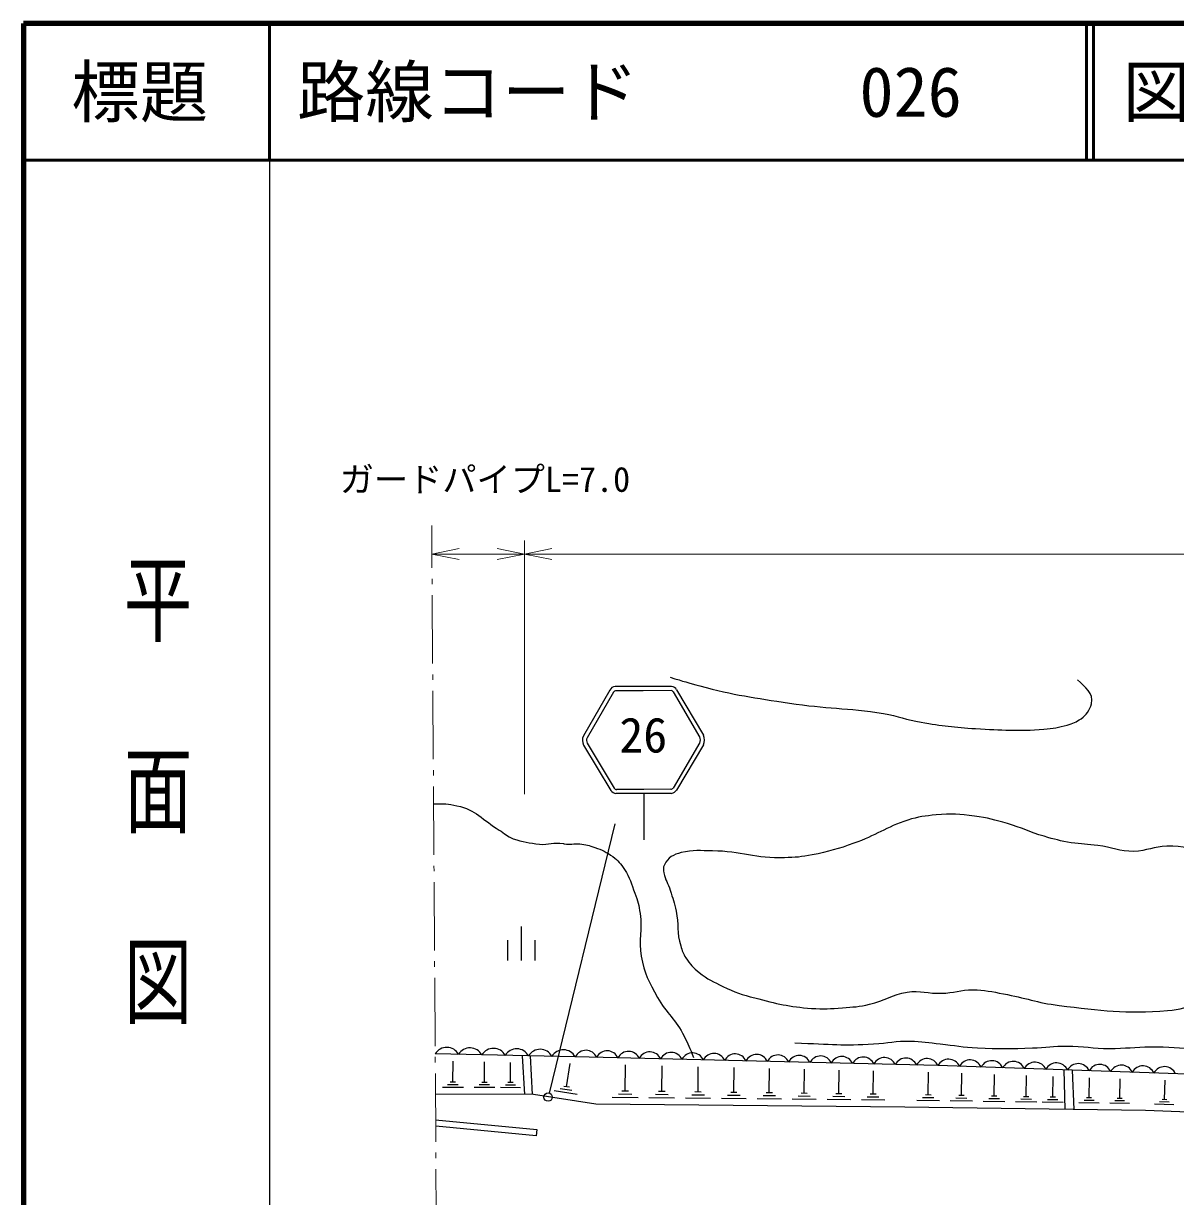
# Model space of a CAD drawing. Units: millimetres, scale not verified. Extents: x 40000 to 680000, y 20000 to 380000.
# Drawn here: x 40000 to 124257, y 294151 to 380000 of the extents above; entities that cross this region are included whole.
import ezdxf
from ezdxf.enums import TextEntityAlignment as Align

# ---------------------------------------------------------------- set-up
doc = ezdxf.new("R2010")
doc.units = ezdxf.units.MM
doc.header["$LTSCALE"] = 1000
for name, color, linetype, lineweight in [('M-BGD', 7, 'Continuous', 25), ('M-BMK-HTXT', 7, 'Continuous', 13), ('M-STR-HTXT', 7, 'Continuous', 13), ('M-STR-STRC', 7, 'Continuous', 25), ('M-TTL', 2, 'Continuous', 140), ('M-TTL-BAND', 7, 'Continuous', 25), ('M-TTL-LINE', 7, 'Continuous', 50)]:
    doc.layers.add(name, color=color, linetype=linetype, lineweight=lineweight)
doc.layers.add('M-TTL-TXT', color=7, linetype='Continuous')
doc.styles.add('@ＭＳ ゴシック', font='')
doc.styles.add('ＭＳ ゴシック', font='')
doc.styles.get('@ＭＳ ゴシック').set_extended_font_data('@MS Gothic')
doc.styles.get('ＭＳ ゴシック').set_extended_font_data('MS Gothic')

msp = doc.modelspace()

# ---------------------------------------------------------------- linework, layer by layer
at = {"layer": 'M-BGD'}
for p, q in [((76402, 313915), (76402, 311415)), ((75402, 312915), (75402, 311415)), ((77402, 312915), (77402, 311415)), ((71408, 302521), (71414, 304059)), ((73714, 302504), (73720, 304011)), ((75621, 302490), (75627, 303970)), ((76657, 301615), (76491, 304452)), ((77069, 304440), (77196, 301613)), ((79721, 302183), (79980, 303883)), ((84007, 301871), (84026, 303782)), ((86687, 301837), (86706, 303717)), ((89337, 301803), (89355, 303653)), ((91957, 301770), (91975, 303590)), ((94547, 301737), (94565, 303528)), ((97108, 301705), (97126, 303466)), ((99640, 301672), (99657, 303405)), ((102144, 301641), (102161, 303344)), ((106172, 301583), (106196, 303247)), ((108602, 301540), (108625, 303170)), ((110992, 301497), (111015, 303087)), ((116082, 303412), (116159, 300525)), ((116693, 303391), (116814, 300516)), ((71791, 302327), (71022, 302330)), ((71600, 302520), (71215, 302522)), ((74090, 302314), (73337, 302317)), ((73903, 302503), (73526, 302505)), ((75991, 302303), (75250, 302306)), ((75806, 302489), (75436, 302490)), ((79933, 302150), (79508, 302215)), ((113344, 301453), (113366, 303006)), ((115280, 301418), (115302, 302939)), ((117936, 301369), (117957, 302847)), ((120178, 301328), (120198, 302770)), ((123445, 301242), (123499, 302656)), ((72175, 302133), (70637, 302139)), ((74466, 302124), (72959, 302130)), ((76360, 302116), (74879, 302122)), ((80506, 301628), (78806, 301888)), ((80113, 301906), (79263, 302035)), ((84958, 301384), (83047, 301403)), ((84482, 301628), (83527, 301637)), ((84246, 301869), (83768, 301874)), ((87623, 301358), (85742, 301376)), ((87155, 301598), (86215, 301607)), ((86922, 301835), (86452, 301840)), ((90257, 301332), (88407, 301350)), ((89797, 301568), (88872, 301577)), ((89568, 301801), (89106, 301806)), ((92410, 301538), (91500, 301547)), ((92184, 301768), (91729, 301772)), ((94993, 301509), (94097, 301518)), ((94771, 301735), (94323, 301739)), ((97546, 301480), (96666, 301489)), ((97328, 301702), (96888, 301707)), ((100071, 301452), (99205, 301460)), ((99857, 301670), (99424, 301675)), ((102568, 301423), (101716, 301432)), ((102357, 301638), (101931, 301643)), ((106585, 301369), (105753, 301381)), ((106380, 301580), (105964, 301586)), ((109006, 301331), (108191, 301342)), ((108805, 301537), (108398, 301543)), ((111191, 301494), (110793, 301499)), ((113538, 301451), (113150, 301456)), ((115470, 301415), (115090, 301421)), ((118121, 301367), (117752, 301372)), ((120358, 301326), (119997, 301331)), ((92862, 301306), (91042, 301324)), ((95438, 301281), (93648, 301298)), ((97984, 301256), (96223, 301273)), ((100502, 301231), (98770, 301248)), ((102991, 301206), (101288, 301223)), ((106998, 301156), (105335, 301179)), ((109411, 301121), (107781, 301144)), ((111782, 301088), (110191, 301110)), ((111387, 301292), (110592, 301303)), ((114115, 301054), (112562, 301076)), ((113730, 301254), (112953, 301265)), ((116035, 301027), (114514, 301049)), ((115658, 301222), (114897, 301233)), ((118670, 300989), (117192, 301010)), ((118303, 301179), (117564, 301190)), ((120893, 300958), (119452, 300978)), ((120535, 301143), (119815, 301153)), ((124138, 300862), (122724, 300916)), ((123791, 301052), (123084, 301079)), ((123621, 301236), (123268, 301249))]:
    msp.add_line(p, q, dxfattribs=at)
for points in [[(315241, 287315), (280195, 290437), (258534, 292343), (238752, 293815), (221025, 295322), (190586, 298187), (171309, 300084), (151879, 301616), (132157, 302857), (106878, 303730), (80356, 304371), (70114, 304587)], [(329928, 283413), (318310, 283974), (290535, 286078), (278149, 287035), (256325, 289161), (235754, 291159), (209972, 293888), (206572, 294177), (190976, 295670), (162856, 298164), (153197, 298925), (135907, 299911), (122060, 300441), (104457, 300692), (81867, 300915), (77293, 301613), (70133, 301641)], [(70146, 299763), (77536, 299067), (77492, 298599), (70149, 299291)]]:
    msp.add_lwpolyline(points, dxfattribs=at)
msp.add_circle((78370, 301429), 305, dxfattribs=at)
for centre, radius, start, end in [((70957, 304090), 979, 28.08081, 149.5042), ((72664, 304054), 979, 28.08081, 149.5042), ((74372, 304018), 979, 28.08081, 149.5042), ((76079, 303982), 979, 28.08081, 149.5042), ((77786, 303946), 979, 28.08081, 149.5042), ((79493, 303910), 979, 28.08081, 149.5042), ((81128, 303993), 859, 23.31214, 153.92092), ((82688, 303956), 859, 23.31214, 153.92092), ((84248, 303918), 859, 23.31214, 153.92092), ((85808, 303880), 859, 23.31214, 153.92092), ((87368, 303843), 859, 23.31214, 153.92092), ((88928, 303805), 859, 23.31214, 153.92092), ((90488, 303767), 859, 23.31214, 153.92092), ((92048, 303730), 859, 23.31214, 153.92092), ((93608, 303692), 859, 23.31214, 153.92092), ((95168, 303654), 859, 23.31214, 153.92092), ((96729, 303617), 859, 23.31214, 153.92092), ((98289, 303579), 859, 23.31214, 153.92092), ((99849, 303541), 859, 23.31214, 153.92092), ((101409, 303504), 859, 23.31214, 153.92092), ((102969, 303466), 859, 23.31214, 153.92092), ((104529, 303428), 859, 23.31214, 153.92092), ((106089, 303390), 859, 23.31214, 153.92092), ((107655, 303328), 875, 23.3903, 152.6504), ((109235, 303274), 875, 23.3903, 152.6504), ((110815, 303219), 875, 23.3903, 152.6504), ((112395, 303165), 875, 23.3903, 152.6504), ((113975, 303110), 875, 23.3903, 152.6504), ((115555, 303055), 875, 23.3903, 152.6504), ((117135, 303001), 875, 23.3903, 152.6504), ((118715, 302946), 875, 23.3903, 152.6504), ((120295, 302892), 875, 23.3903, 152.6504), ((121874, 302837), 875, 23.3903, 152.6504), ((123454, 302782), 875, 23.3903, 152.6504)]:
    msp.add_arc(centre, radius, start, end, dxfattribs=at)
for points, knots in [([(87299, 332163), (88313, 331832), (88612, 331760), (89461, 331528), (91982, 330839), (93447, 330653), (96031, 330258), (98698, 329850), (100234, 329931), (102897, 329496), (103987, 329318), (104562, 329041), (105652, 328860), (107198, 328605), (108072, 328482), (109636, 328395), (111587, 328286), (112690, 328202), (114637, 328353), (115308, 328405), (115682, 328481), (116333, 328650), (116756, 328760), (116986, 328874), (117350, 329117), (117564, 329260), (117665, 329374), (117816, 329583), (117976, 329805), (118048, 329952), (118112, 330219), (118297, 330983), (117638, 331429), (117095, 331956)], [0, 0, 0, 0, 1, 1, 1, 2, 2, 2, 3, 3, 3, 4, 4, 4, 5, 5, 5, 6, 6, 6, 7, 7, 7, 8, 8, 8, 9, 9, 9, 10, 10, 10, 11, 11, 11, 11]), ([(70009, 322879), (70736, 322926), (71052, 322879), (71704, 322752), (73072, 322485), (73598, 321682), (74798, 320972), (75201, 320734), (75373, 320490), (75815, 320337), (76540, 320086), (76975, 320022), (77738, 319939), (78407, 319867), (78794, 320096), (79460, 319998), (79497, 319993), (79509, 319962), (79545, 319956), (79987, 319887), (80244, 319986), (80690, 319956), (81130, 319926), (81376, 319851), (81792, 319702), (82335, 319507), (82635, 319359), (83106, 319024), (83506, 318738), (83677, 318499), (83953, 318092), (84369, 317478), (84458, 317049), (84717, 316354), (84926, 315793), (85011, 315463), (85098, 314871), (85276, 313658), (84980, 312943), (85183, 311734), (85393, 310488), (85757, 309830), (86371, 308725), (87025, 307549), (87722, 307091), (88321, 305886), (88618, 305288), (88732, 305057), (88999, 304318)], [0, 0, 0, 0, 1, 1, 1, 2, 2, 2, 3, 3, 3, 4, 4, 4, 5, 5, 5, 6, 6, 6, 7, 7, 7, 8, 8, 8, 9, 9, 9, 10, 10, 10, 11, 11, 11, 12, 12, 12, 13, 13, 13, 14, 14, 14, 15, 15, 15, 16, 16, 16, 16]), ([(175066, 316387), (174443, 316178), (174190, 316058), (173607, 316072), (173251, 316081), (173025, 316043), (172704, 316198), (172266, 316411), (172127, 316750), (171984, 317215), (171879, 317554), (172136, 317749), (172185, 318100), (172270, 318711), (172501, 319083), (172322, 319674), (172217, 320022), (172094, 320204), (171856, 320479), (171525, 320860), (171319, 321077), (170881, 321327), (170448, 321573), (170185, 321709), (169694, 321793), (169106, 321893), (168755, 321820), (168168, 321708), (167489, 321577), (167125, 321399), (166516, 321072), (165725, 320647), (165174, 320431), (164693, 319673), (164077, 318700), (164520, 317741), (163761, 316875), (163571, 316658), (163364, 316648), (163083, 316578), (162826, 316514), (162670, 316512), (162405, 316536), (160681, 316688), (159784, 317193), (158082, 317510), (155789, 317937), (154476, 318032), (152148, 318187), (149753, 318347), (148402, 318199), (146003, 318271), (143816, 318337), (142581, 318274), (140408, 318524), (138540, 318739), (137526, 319085), (135661, 319329), (134325, 319504), (133575, 319644), (132228, 319667), (130075, 319705), (128870, 319435), (126718, 319497), (125504, 319532), (124838, 319812), (123624, 319793), (122669, 319779), (122163, 319434), (121208, 319411), (120163, 319386), (119604, 319708), (118568, 319845), (117814, 319945), (117381, 319920), (116631, 320046), (115843, 320179), (115406, 320290), (114639, 320512), (113577, 320819), (113032, 321147), (111968, 321444), (111036, 321705), (110514, 321884), (109552, 321995), (108466, 322120), (107843, 322187), (106755, 322079), (105934, 321998), (105463, 321952), (104678, 321698), (103084, 321180), (102316, 320564), (100737, 320002), (99572, 319586), (98898, 319397), (97685, 319153), (96902, 318996), (96449, 318970), (95651, 318941), (93590, 318867), (92458, 319422), (90395, 319449), (89500, 319461), (88980, 319520), (88107, 319321), (87529, 319190), (87148, 318959), (86878, 318431), (86772, 318224), (86795, 318067), (86835, 317838), (86927, 317317), (87147, 317072), (87302, 316566), (87484, 315975), (87595, 315645), (87726, 315041), (87938, 314061), (87767, 313454), (88065, 312498), (88178, 312137), (88235, 311921), (88447, 311608), (88762, 311142), (88994, 310913), (89422, 310548), (90021, 310039), (90456, 309881), (91160, 309531), (92028, 309100), (92554, 308930), (93491, 308684), (95087, 308265), (95999, 308038), (97645, 307922), (98520, 307860), (99016, 307903), (99891, 307965), (100674, 308019), (101119, 308042), (101883, 308219), (102985, 308474), (103520, 308937), (104638, 309110), (105604, 309259), (106162, 308991), (107138, 309025), (108037, 309056), (108528, 309275), (109427, 309280), (110312, 309285), (110802, 309137), (111674, 308984), (113272, 308702), (114131, 308331), (115742, 308137), (118820, 307766), (120579, 307503), (123668, 307756), (124610, 307834), (125112, 308054), (126042, 308223), (126719, 308346), (127091, 308491), (127779, 308520), (128897, 308567), (129515, 308342), (130627, 308217), (131810, 308084), (132468, 307974), (133652, 307858), (134353, 307789), (134761, 307579), (135449, 307726), (135906, 307824), (136248, 307940), (136468, 308352), (136726, 308838), (136353, 309279), (136637, 309750), (136871, 310138), (137255, 310119), (137697, 310217), (138403, 310373), (138824, 310272), (139546, 310305), (140728, 310357), (141389, 310386), (142571, 310430), (143067, 310448), (143364, 310338), (143842, 310472), (143878, 310482), (143891, 310505), (143927, 310515), (144340, 310627), (144594, 310543), (145021, 310532), (146089, 310506), (146685, 310443), (147753, 310433), (151005, 310402), (152827, 310495), (156077, 310610), (157987, 310678), (159060, 311019), (160965, 310856), (161483, 310812), (161814, 310877), (162279, 310645), (162552, 310508), (162682, 310375), (162872, 310136), (163198, 309726), (163190, 309377), (163296, 308865), (163357, 308572), (163310, 308395), (163254, 308102), (163089, 307236), (162447, 306954), (162195, 306110), (162113, 305836), (162085, 305674), (162068, 305389), (162049, 305075), (162057, 304894), (162110, 304584), (162254, 303757), (162655, 303346), (162662, 302507), (162665, 302108), (162662, 301932), (162577, 301490)], [0, 0, 0, 0, 1, 1, 1, 2, 2, 2, 3, 3, 3, 4, 4, 4, 5, 5, 5, 6, 6, 6, 7, 7, 7, 8, 8, 8, 9, 9, 9, 10, 10, 10, 11, 11, 11, 12, 12, 12, 13, 13, 13, 14, 14, 14, 15, 15, 15, 16, 16, 16, 17, 17, 17, 18, 18, 18, 19, 19, 19, 20, 20, 20, 21, 21, 21, 22, 22, 22, 23, 23, 23, 24, 24, 24, 25, 25, 25, 26, 26, 26, 27, 27, 27, 28, 28, 28, 29, 29, 29, 30, 30, 30, 31, 31, 31, 32, 32, 32, 33, 33, 33, 34, 34, 34, 35, 35, 35, 36, 36, 36, 37, 37, 37, 38, 38, 38, 39, 39, 39, 40, 40, 40, 41, 41, 41, 42, 42, 42, 43, 43, 43, 44, 44, 44, 45, 45, 45, 46, 46, 46, 47, 47, 47, 48, 48, 48, 49, 49, 49, 50, 50, 50, 51, 51, 51, 52, 52, 52, 53, 53, 53, 54, 54, 54, 55, 55, 55, 56, 56, 56, 57, 57, 57, 58, 58, 58, 59, 59, 59, 60, 60, 60, 61, 61, 61, 62, 62, 62, 63, 63, 63, 64, 64, 64, 65, 65, 65, 66, 66, 66, 67, 67, 67, 68, 68, 68, 69, 69, 69, 70, 70, 70, 71, 71, 71, 72, 72, 72, 73, 73, 73, 74, 74, 74, 75, 75, 75, 76, 76, 76, 77, 77, 77, 78, 78, 78, 78]), ([(152702, 302039), (153231, 302913), (153368, 303164), (153852, 303846), (154096, 304191), (154224, 304391), (154493, 304715), (154692, 304955), (154930, 305009), (155032, 305303), (155179, 305725), (155165, 306036), (154990, 306447), (154787, 306924), (154301, 306896), (153803, 307041), (152543, 307406), (151766, 307319), (150455, 307294), (149071, 307268), (148314, 307002), (146937, 306870), (146259, 306805), (145879, 306715), (145199, 306743), (144631, 306765), (144315, 306839), (143758, 306954), (142809, 307151), (142348, 307576), (141384, 307674), (140856, 307728), (140544, 307713), (140028, 307589), (139610, 307490), (139384, 307380), (139011, 307165), (138187, 306692), (137872, 306187), (137019, 305766), (136399, 305460), (135968, 305512), (135282, 305427), (134407, 305319), (133901, 305459), (133027, 305348), (132208, 305244), (131770, 305070), (130959, 304918), (130151, 304766), (129704, 304594), (128882, 304578), (127699, 304555), (127051, 304819), (125873, 304917), (124535, 305028), (123782, 305085), (122439, 305086), (121263, 305087), (120607, 304955), (119430, 304958), (118212, 304961), (117534, 305149), (116315, 305141), (115329, 305134), (114779, 305032), (113793, 305000), (112221, 304948), (111338, 304919), (109767, 304999), (108702, 305053), (108115, 305186), (107054, 305296), (106194, 305384), (105715, 305491), (104850, 305507), (103804, 305527), (103225, 305352), (102180, 305295), (99932, 305171), (99143, 305257), (96416, 305379)], [0, 0, 0, 0, 1, 1, 1, 2, 2, 2, 3, 3, 3, 4, 4, 4, 5, 5, 5, 6, 6, 6, 7, 7, 7, 8, 8, 8, 9, 9, 9, 10, 10, 10, 11, 11, 11, 12, 12, 12, 13, 13, 13, 14, 14, 14, 15, 15, 15, 16, 16, 16, 17, 17, 17, 18, 18, 18, 19, 19, 19, 20, 20, 20, 21, 21, 21, 22, 22, 22, 23, 23, 23, 24, 24, 24, 25, 25, 25, 26, 26, 26, 27, 27, 27, 27])]:
    msp.add_open_spline(points, degree=3, knots=knots, dxfattribs=at)
at = {"layer": 'M-BMK-HTXT'}
for p, q in [((69858, 343257), (69878, 340164)), ((69883, 339364), (69886, 338964)), ((69891, 338164), (69925, 333164)), ((69930, 332364), (69933, 331964)), ((69938, 331164), (69971, 326164)), ((69976, 325364), (69979, 324964)), ((69984, 324164), (70017, 319164)), ((70023, 318364), (70025, 317964)), ((70031, 317164), (70064, 312165)), ((70069, 311365), (70072, 310965)), ((70077, 310165), (70110, 305165)), ((70115, 304365), (70118, 303965)), ((70123, 303165), (70156, 298165)), ((70162, 297365), (70164, 296965)), ((70170, 296165), (70190, 293072))]:
    msp.add_line(p, q, dxfattribs=at)
at = {"layer": 'M-STR-HTXT'}
for p, q in [((76651, 323609), (76651, 342171)), ((69872, 341171), (71872, 341571)), ((69872, 341171), (76651, 341171)), ((69872, 341171), (71872, 340771)), ((76651, 341171), (74651, 341571)), ((76651, 341171), (74651, 340771)), ((76651, 341171), (78651, 341571)), ((76651, 341171), (547606, 341171)), ((76651, 341171), (78651, 340771)), ((76651, 331609), (76651, 340449))]:
    msp.add_line(p, q, dxfattribs=at)
at = {"layer": 'M-STR-STRC'}
for p, q in [((82892, 331212), (80962, 327870)), ((83152, 331062), (81221, 327720)), ((87510, 331080), (89468, 327754)), ((87768, 331233), (89727, 327906)), ((80970, 327182), (82950, 323875)), ((81228, 327336), (83208, 324029)), ((89465, 327370), (87513, 324047)), ((89724, 327218), (87771, 323895)), ((85363, 323640), (85363, 320254)), ((78475, 301720), (83282, 321435))]:
    msp.add_line(p, q, dxfattribs=at)
for points in [[(87393, 331483), (85329, 331466), (83265, 331466)], [(87360, 331182), (85332, 331166), (83301, 331166)], [(87396, 323656), (85363, 323640), (83327, 323640)], [(87356, 323956), (85360, 323940), (83365, 323940)]]:
    msp.add_lwpolyline(points, dxfattribs=at)
for centre, radius, start, end in [((83282, 331039), 427, 92.29572, 156.02366), ((87380, 331056), 427, 24.44946, 88.1774), ((83323, 330975), 191, 96.53703, 152.95737), ((87340, 330992), 191, 27.51575, 83.93609), ((81588, 327534), 711, 151.80974, 209.66878), ((81588, 327534), 412, 151.80974, 209.66878), ((89103, 327565), 412, 330.80435, 28.66338), ((89103, 327565), 711, 330.80435, 28.66338), ((83441, 324241), 612, 216.76349, 259.34701), ((83376, 324143), 203, 214.0004, 273.155), ((87343, 324159), 203, 267.31812, 326.47272), ((87278, 324257), 612, 281.12611, 323.70964)]:
    msp.add_arc(centre, radius, start, end, dxfattribs=at)
at = {"layer": 'M-TTL'}
for p, q in [((40000, 380000), (40000, 20000)), ((680000, 380000), (40000, 380000))]:
    msp.add_line(p, q, dxfattribs=at)
at = {"layer": 'M-TTL-BAND'}
msp.add_line((58000, 370000), (58000, 20000), dxfattribs=at)
at = {"layer": 'M-TTL-LINE'}
for p, q in [((58000, 380000), (58000, 370000)), ((117750, 380000), (117750, 370000)), ((118250, 380000), (118250, 370000)), ((40000, 370000), (680000, 370000))]:
    msp.add_line(p, q, dxfattribs=at)

# ---------------------------------------------------------------- texts
at = {"layer": 'M-STR-HTXT', "style": 'ＭＳ ゴシック'}
msp.add_text('ガードパイプL=7.0', height=1833, dxfattribs=at).set_placement((73753, 345171), align=Align.BOTTOM_CENTER)
at = {"layer": 'M-STR-STRC', "style": 'ＭＳ ゴシック'}
msp.add_text('26', height=2566, dxfattribs=at).set_placement((83586, 325874), align=Align.BOTTOM_LEFT)
at = {"layer": 'M-TTL-BAND', "style": '@ＭＳ ゴシック', "width": 1.4}
msp.add_text('平  面  図', height=3666, rotation=270, dxfattribs=at).set_placement((49777, 306475), align=Align.MIDDLE_RIGHT)
at = {"layer": 'M-TTL-TXT', "style": 'ＭＳ ゴシック'}
msp.add_text('標題', height=3666, dxfattribs=at).set_placement((48500, 375000), align=Align.MIDDLE_CENTER)
for s, p in [('路線コード', (60000, 375000)), ('図面コード', (120380, 375000)), ('026', (101142, 375000))]:
    msp.add_text(s, height=3666, dxfattribs=at).set_placement(p, align=Align.MIDDLE_LEFT)

doc.saveas('drawing.dxf')
